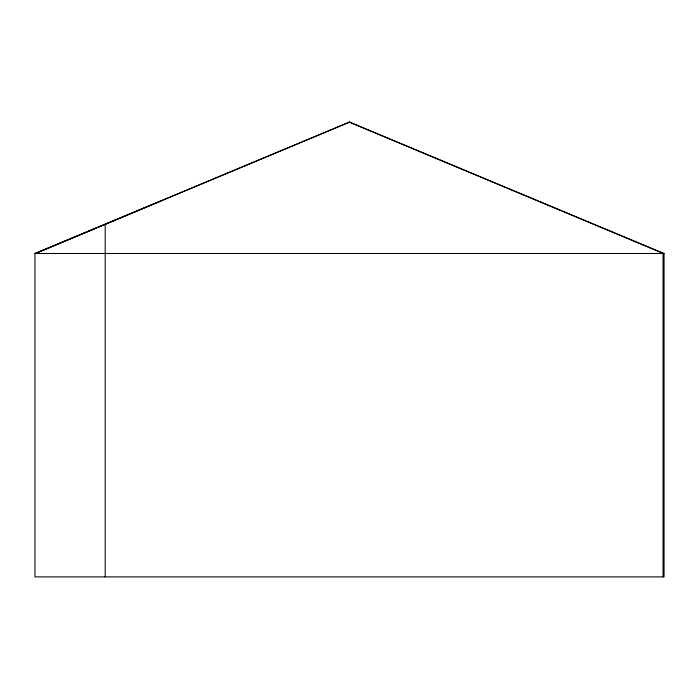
<?xml version="1.0" encoding="UTF-8"?>
<svg xmlns="http://www.w3.org/2000/svg" width="699" height="699" viewBox="0 0 699 699"><rect width="100%" height="100%" fill="white"/><g stroke="black" fill="none" stroke-linecap="round" stroke-linejoin="round"><path stroke-width="1.05" d="M161.032 200.936L35.439 253.492L349.491 122.107L664.05 253.492L664.05 576.893L34.95 576.893L34.95 253.492L349.491 122.107M34.95 253.492L664.05 253.492L663.036 253.37L663.036 576.893M349.29 122.107L662.25 253.038M105.2 224.064L105.2 576.893"/></g></svg>
